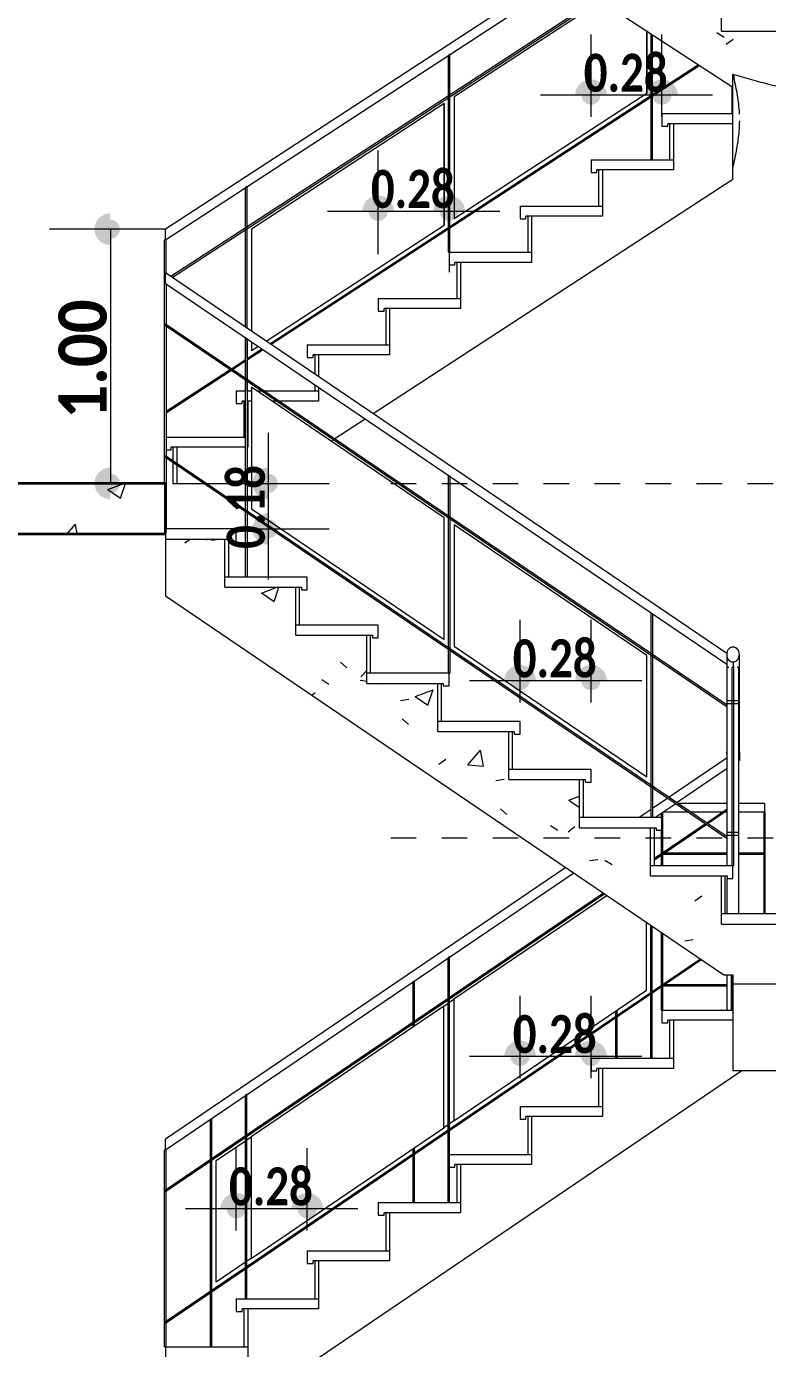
# Model space of a CAD drawing. Header units: metres. Extents: x -144 to 1000, y -717 to 29.
# Drawn here: x 346.05 to 348.96, y -651.8 to -646.61 of the extents above; entities that cross this region are included whole.
import ezdxf

# ---------------------------------------------------------------- set-up
doc = ezdxf.new("R2010")
doc.units = ezdxf.units.M
doc.linetypes.add('Punto 1 mm', pattern=[0.07499999999999998, 0, -0.07499999999999998])
doc.layers.get('0').update_dxf_attribs({"color": 1})
for name, color, linetype, lineweight in [('A-ANNO-DIMS', 1, 'Continuous', 9), ('A-FLOR', 2, 'Continuous', 9), ('A-FLOR-HRAL', 1, 'Continuous', 9), ('A-FLOR-LEVL', 51, 'Continuous', 9), ('A-FLOR-PATT', 8, 'Continuous', 50), ('S-STRS', 1, 'Continuous', 9)]:
    doc.layers.add(name, color=color, linetype=linetype, lineweight=lineweight)
doc.styles.add('Calibri_B', font='calibrib.ttf', dxfattribs={"height": 0.1650000000000001})
doc.styles.add('Calibri_B_2', font='calibrib.ttf', dxfattribs={"height": 0.135})

msp = doc.modelspace()

# ---------------------------------------------------------------- linework, layer by layer
at = {"linetype": 'ByBlock'}
for points in [[(348.2815409450466, -646.8844128262251, 0.09943199999999999, 0.09943199999999999, 0.9999999999999999), (348.2566830443809, -646.8844128262251, 0, 0, 0)], [(347.4463154826715, -647.340246976554, 0.09943199999999999, 0.09943199999999999, 0.9999999999999999), (347.4214575820058, -647.340246976554, 0, 0, 0)], [(346.3828095628685, -647.3980123442277, 0.09943199999999999, 0.09943199999999999, 0.9999999999999999), (346.3828095628685, -647.4228702448934, 0, 0, 0)], [(347.0025230875306, -648.5746750454607, 0.09943199999999999, 0.09943199999999999, 0.9999999999999999), (347.0025230875306, -648.5995329461264, 0, 0, 0)], [(348.0031324575882, -649.183243440352, 0.09943199999999999, 0.09943199999999999, 0.9999999999999999), (347.9782745569225, -649.183243440352, 0, 0, 0)], [(348.0031324575882, -650.6582914991275, 0.09943199999999999, 0.09943199999999999, 0.9999999999999999), (347.9782745569225, -650.6582914991275, 0, 0, 0)], [(346.8894985077548, -651.256371767279, 0.09943199999999999, 0.09943199999999999, 0.9999999999999999), (346.8646406070891, -651.256371767279, 0, 0, 0)]]:
    msp.add_lwpolyline(points, format="xyseb", dxfattribs=at)
at = {"linetype": 'ByBlock', "const_width": 0.09943160266323191}
for points in [[(348.5599494325049, -646.8844128262251, 1), (348.5350915318393, -646.8844128262251, 1)], [(347.7246277527645, -647.340246976554, 1), (347.6997698520988, -647.340246976554, 1)], [(346.3828095628685, -648.395698160665, 1), (346.3828095628685, -648.4205560613307, 1)], [(347.0025230875306, -648.395698160665, 1), (347.0025230875306, -648.4205560613307, 1)], [(348.2815409450466, -649.183243440352, 1), (348.2566830443809, -649.183243440352, 1)], [(348.2815409450466, -650.6582914991275, 1), (348.2566830443809, -650.6582914991275, 1)], [(347.1679069952204, -651.256371767279, 1), (347.1430490945547, -651.256371767279, 1)]]:
    msp.add_lwpolyline(points, format="xyb", dxfattribs=at)
at = {"layer": 'A-ANNO-DIMS'}
for p, q in [((348.2691119947101, -646.9692717332043), (348.2691119947101, -646.6457769798405)), ((348.5475204821685, -646.9692717332043), (348.5475204821685, -646.6457769798405)), ((348.7463836874938, -646.8844128262251), (348.0702487893848, -646.8844128262251)), ((347.4338865323423, -647.5086461459985), (347.4338865323423, -647.1016111301622)), ((347.712198802428, -647.1718478071023), (347.712198802428, -647.5788828229386)), ((347.9110620077533, -647.340246976554), (347.235023327017, -647.340246976554)), ((346.602503688953, -647.4104412945569), (346.1441737164766, -647.4104412945569)), ((346.3828095628685, -647.4104412945569), (346.3828095628685, -648.4081271109942)), ((347.0025230875306, -648.2092639056762), (347.0025230875306, -648.7859672011152)), ((346.602503688953, -648.4081271109942), (346.1441737164766, -648.4081271109942)), ((346.947970933046, -648.4081271109942), (347.2411589339224, -648.4081271109942)), ((346.947970933046, -648.5871039957899), (347.2411589339224, -648.5871039957899)), ((347.9907035072517, -649.2681023473313), (347.9907035072517, -648.9446075939675)), ((348.2691119947101, -649.2681023473313), (348.2691119947101, -648.9446075939675)), ((348.4679752000427, -649.183243440352), (347.7918403019337, -649.183243440352)), ((347.9907035072517, -650.7431504061067), (347.9907035072517, -650.4196556527356)), ((348.2691119947101, -650.7431504061067), (348.2691119947101, -650.4196556527356)), ((348.4679752000427, -650.6582914991275), (347.7918403019337, -650.6582914991275)), ((346.8770695574256, -651.3412306742582), (346.8770695574256, -651.0177359208872)), ((347.1554780448839, -651.3412306742582), (347.1554780448839, -651.0177359208872)), ((347.3543412502092, -651.256371767279), (346.6782063521002, -651.256371767279))]:
    msp.add_line(p, q, dxfattribs=at)
at = {"layer": 'A-FLOR', "lineweight": 35}
for p, q in [((346.5986610699745, -648.4081271109942), (342.7598671918802, -648.4081271109942)), ((346.5986610699745, -648.6069903163195), (346.5986610699745, -648.4081271109942)), ((342.7598671918802, -648.6069903163195), (346.5986610699745, -648.6069903163195))]:
    msp.add_line(p, q, dxfattribs=at)
at = {"layer": 'A-FLOR-HRAL'}
for p, q in [((348.1404300369156, -646.4055383071798), (346.5986610699745, -647.4104412945569)), ((346.5986610699745, -647.4519819351015), (348.1722968296579, -646.4263086274411)), ((348.2936607695717, -646.5054119097083), (346.6199217217925, -647.5963311104904)), ((346.6253369617168, -647.5999227871332), (348.2991236483265, -646.5089725360419)), ((348.3089160291545, -646.5153550699731), (347.7320851229576, -646.8913252141908)), ((348.4877653031997, -646.8760553609288), (348.4877653031997, -646.6319264718084)), ((348.487861520565, -646.6319891849168), (348.487861520565, -646.8759926478203)), ((348.5046686756521, -647.1378883869736), (348.5046686756521, -646.6429438484963)), ((348.5106345718139, -647.1378883869736), (348.5106345718139, -646.646832334384)), ((348.5107307891865, -646.8809731057743), (348.5107307891865, -646.6468950474925)), ((347.7151817505126, -646.7242497058221), (347.7092158543508, -646.7281381917098)), ((347.7092158543508, -647.5008764498023), (347.7092158543508, -646.7281381917098)), ((347.7151817505126, -647.5008764498023), (347.7151817505126, -646.7242497058221)), ((347.7152779678779, -646.8823935572334), (347.7152779678779, -646.7241869927136)), ((347.0087240023038, -647.859959672224), (348.6902975188184, -646.7639340766298)), ((348.6957603975732, -646.7674947029634), (347.0140768902108, -647.8635919890119)), ((348.8227535868116, -646.9564257121135), (348.8227535868116, -646.8502670495188)), ((347.7152779678779, -647.3994378910836), (347.7152779678779, -646.8895148099007)), ((347.7320851229576, -647.3685969069745), (348.4877653031997, -646.8760553609288)), ((347.7320851229576, -646.8913252141908), (347.7320851229576, -647.3685969069745)), ((348.5107307891865, -647.1378883869736), (348.5107307891865, -646.8880943584343)), ((347.6923124818911, -646.9172484534545), (346.9366323016563, -647.4097899995074)), ((347.6923124818911, -647.3945201462382), (347.6923124818911, -646.9172484534545)), ((347.6924086992638, -646.917185740346), (347.6924086992638, -647.3944574331297)), ((348.8227535868116, -646.9564257121135), (348.8259289696268, -646.9564257121135)), ((348.5046686756521, -647.1378883869736), (348.5106345718139, -647.1378883869736)), ((346.919728929204, -647.2427144911387), (346.9137630330422, -647.2466029770264)), ((346.9137630330422, -647.7955218716495), (346.9137630330422, -647.2466029770264)), ((346.919728929204, -647.799570158332), (346.919728929204, -647.2427144911387)), ((346.9198251465693, -647.4008583425573), (346.9198251465693, -647.2426517780302)), ((346.9198251465693, -647.7996354486938), (346.9198251465693, -647.4079795952173)), ((346.9366323016563, -647.4097899995074), (346.9366323016563, -647.8110403039288)), ((346.9937758955909, -647.8498163141019), (347.6923124818911, -647.3945201462382)), ((347.7152779678779, -647.5008137366938), (347.7152779678779, -647.4065591437509)), ((346.6016440180517, -647.450037692154), (346.5956781218899, -647.453926178049)), ((346.5956781218899, -648.4081271109942), (346.5956781218899, -647.453926178049)), ((346.6016440180517, -647.5837268257644), (346.6016440180517, -647.450037692154)), ((347.7092158543508, -647.5008764498023), (347.7151817505126, -647.5008764498023)), ((346.6016440180517, -647.625783719767), (346.5956781218899, -647.6217354330845)), ((348.8014687953744, -649.0764650675162), (346.5986610699745, -647.5817026824268)), ((346.5986610699745, -647.6237595764294), (348.8014687953744, -649.1185219615188)), ((346.6016440180517, -647.625783719767), (346.6016440180517, -648.5871039957899)), ((346.5986610699745, -647.7889177674776), (346.5986610699745, -647.7817080142238)), ((346.5986610699745, -647.7817080142238), (348.8039545854388, -649.2781571854255)), ((346.5986610699745, -647.7889177674776), (348.8039545854388, -649.2853669386866)), ((346.9197273351799, -647.8416259706762), (346.9137614390181, -647.8375776839937)), ((346.9137614390181, -648.7760240408504), (346.9137614390181, -647.8375776839937)), ((346.9197273351799, -647.8416259706762), (346.9197273351799, -648.7760240408504)), ((346.9197273351799, -647.9179664284718), (346.9771148440684, -647.8805620699975)), ((346.9824636544488, -647.8841970444671), (346.9197273351799, -647.9250876811391)), ((346.9198251465693, -647.9179026764075), (346.9198251465693, -647.8416923426964)), ((346.9366323016563, -647.8530971979242), (346.9366323016563, -647.8870616922911)), ((346.9366323016563, -647.8870616922911), (346.9621626598289, -647.8704213695498)), ((346.85838442404, -647.9579488616189), (346.9137614390181, -647.9218549143595)), ((346.9137614390181, -647.9289761670195), (346.863737311947, -647.9615811784213)), ((346.9198251465693, -647.9996407804836), (346.9198251465693, -647.9250239290675)), ((346.6016440180517, -648.125288590524), (346.8529650121907, -647.9614811568433)), ((346.858317900105, -647.9651134736384), (346.6016440180517, -648.1324098431985)), ((346.9198251465693, -648.045201761274), (346.9198251465693, -648.0068505337447)), ((346.9366307076323, -648.0309308745971), (346.9366307076323, -648.5082025673807)), ((347.6923108878743, -648.5437138540408), (346.9366307076323, -648.0309308745971)), ((346.5986610699745, -648.3059621013206), (346.5986610699745, -648.298752348074)), ((346.5986610699745, -648.298752348074), (348.8039545854388, -649.7952015192757)), ((346.5986610699745, -648.3059621013206), (348.8039545854388, -649.8024112725368)), ((347.7151801564885, -648.3813975279888), (347.7092142603267, -648.3773492413136)), ((347.7092142603267, -649.1537977589585), (347.7092142603267, -648.3773492413136)), ((347.7151801564885, -648.3813975279888), (347.7151801564885, -649.1537977589585)), ((346.9366307076323, -648.5082025673807), (347.6923108878743, -649.0209855468245)), ((347.6923108878743, -649.0209855468245), (347.6923108878743, -648.5437138540408)), ((347.7320835289408, -648.5707024319097), (347.7320835289408, -649.0479741246934)), ((348.4877637091756, -649.0834854113607), (347.7320835289408, -648.5707024319097)), ((348.5106329777898, -648.9211690853087), (348.5046670816353, -648.9171207986262)), ((348.5046670816353, -649.720624266153), (348.5046670816353, -648.9171207986262)), ((348.5106329777898, -648.9211690853087), (348.5106329777898, -649.720624266153)), ((347.7320835289408, -649.0479741246934), (348.4877637091756, -649.5607571041371)), ((348.8014687953744, -649.0800952508405), (348.8014687953744, -649.2764703993132)), ((348.8511845967057, -649.462084488249), (348.8511845967057, -649.0800952508405)), ((348.4877637091756, -649.5607571041371), (348.4877637091756, -649.0834854113607)), ((348.8039545854388, -649.9095443112135), (348.8039545854388, -649.131359276337)), ((348.8101923821212, -649.131359276337), (348.8039545854388, -649.131359276337)), ((348.828716294918, -649.131359276337), (348.8227503987634, -649.131359276337)), ((348.8227503987634, -649.9095443112135), (348.8227503987634, -649.131359276337)), ((348.82632669604, -649.1092739573985), (348.82632669604, -649.131359276337)), ((348.828716294918, -649.131359276337), (348.828716294918, -649.9095443112135)), ((348.8486988066413, -649.131359276337), (348.8424603524961, -649.131359276337)), ((348.8486988066413, -650.0984643562667), (348.8486988066413, -649.131359276337)), ((347.7092142603267, -649.1537977589585), (347.7151801564885, -649.1537977589585)), ((348.8014687953744, -649.2836801525743), (348.8014687953744, -649.462084488249)), ((348.8486988066413, -649.2624182221523), (348.8039545854388, -649.2624182221523)), ((348.8039545854388, -649.272422350118), (348.8486988066413, -649.272422350118)), ((348.8039545854388, -649.4858143222998), (348.575985071873, -649.6405079207877)), ((348.8486988066413, -649.4975090662017), (348.8511845967057, -649.4958222800822)), ((348.8039545854388, -649.5278712163024), (348.6069743621899, -649.661536367789)), ((348.5706726221085, -649.6441127974147), (348.5106329777898, -649.6848539846294)), ((348.5046670816353, -649.6889022713046), (348.4579188787009, -649.720624266153)), ((348.519897459342, -649.720624266153), (348.6016619124182, -649.665141244416)), ((348.5445375340912, -649.7039042154254), (348.5445375340912, -649.720624266153)), ((348.5505034302457, -649.8578043665373), (348.5505034302457, -649.6998559287429)), ((348.5528668854802, -649.6982521555517), (348.6504569393635, -649.6982521555517)), ((348.6097960648892, -649.6634510946212), (348.8039545854388, -649.6634510946212)), ((348.6610818388924, -649.6982521555517), (348.7856330043339, -649.6982521555517)), ((348.7233574216132, -649.7405105866899), (348.8039545854388, -649.6858196540895)), ((348.8039545854388, -649.6930294073507), (348.7286698713849, -649.7441154633095)), ((348.7962579038701, -649.6982521555517), (348.8039545854388, -649.6982521555517)), ((348.8486988066413, -649.6634510946212), (348.9496127476502, -649.6634510946212)), ((348.8486988066413, -649.6982521555517), (348.9525956957275, -649.6982521555517)), ((348.946629799573, -649.6982521555517), (348.946629799573, -650.0984643562667)), ((348.9496127476502, -649.6634510946212), (348.9496127476502, -649.6982521555517)), ((348.9525956957275, -650.0984643562667), (348.9525956957275, -649.6982521555517)), ((348.517691001374, -649.8800699432802), (348.7180449718487, -649.7441154633095)), ((348.7233574216132, -649.7477203399364), (348.517691001374, -649.887279696534)), ((348.5445375340912, -649.7703400674843), (348.5445375340912, -649.8613582624428)), ((348.8486988066413, -649.7794625560025), (348.8039545854388, -649.7794625560025)), ((348.8039545854388, -649.7894666839609), (348.8486988066413, -649.7894666839609)), ((348.8039545854388, -649.8598285098822), (348.5581453817047, -649.8598285098822)), ((348.9496127476502, -649.8598285098822), (348.8486988066413, -649.8598285098822)), ((348.9496127476502, -649.8598285098822), (348.9496127476502, -649.865794406044)), ((348.5445375340912, -649.8690624064736), (348.5445375340912, -649.9095443112135)), ((348.8039545854388, -649.865794406044), (348.5493535347321, -649.865794406044)), ((348.5505034302457, -649.9095443112135), (348.5505034302457, -649.8650141197984)), ((348.8259289696268, -649.9095443112135), (348.828716294918, -649.9095443112135)), ((348.9496127476502, -649.865794406044), (348.8486988066413, -649.865794406044)), ((348.1701718423699, -649.9158811836649), (346.5986610699745, -650.9822634935088)), ((346.5986610699745, -651.0243203875114), (348.2011611326941, -649.9369096306662)), ((348.8039545854388, -650.0984643562667), (348.8039545854388, -649.9592601125448)), ((346.5986610699745, -651.1822688253058), (348.3175441921173, -650.0158838495597)), ((348.3228566418891, -650.0194887261866), (346.5986610699745, -651.1894785785596)), ((348.332197270405, -650.0258270098318), (347.7309493817208, -650.4338166485802)), ((348.4866295619556, -650.3983053619129), (348.4866295619556, -650.1306203505271)), ((348.503532934408, -650.6652244914555), (348.503532934408, -650.1420904961167)), ((348.5094988305698, -650.6652244914555), (348.5094988305698, -650.1461387827992)), ((348.5445375340912, -650.1699150458996), (348.5445375340912, -650.37889698707)), ((348.5505034302457, -650.3748487003875), (348.5505034302457, -650.1739633325822)), ((346.5986610699745, -651.699313159156), (348.6985242275821, -650.2744060164885)), ((347.7140460092612, -650.2674520358457), (347.7080801131067, -650.271500322521)), ((347.7080801131067, -651.2319846266371), (347.7080801131067, -650.271500322521)), ((347.7140460092612, -651.2319846266371), (347.7140460092612, -650.2674520358457)), ((348.7038366773538, -650.2780108931154), (346.5986610699745, -651.7065229124025)), ((347.5701078279942, -650.3651243731408), (347.5701078279942, -650.5230728109352)), ((347.5760737241487, -650.5190245242527), (347.5760737241487, -650.3610760864583)), ((348.8039545854388, -650.3768728437324), (348.5581453817047, -650.3768728437324)), ((348.8039545854388, -650.476304446395), (348.8039545854388, -650.3371002026659)), ((348.8204821043162, -650.476304446395), (348.8204821043162, -650.3371002026659)), ((348.8233437479555, -650.476304446395), (348.8233437479555, -650.3371002026659)), ((347.7309493817208, -650.9110883413639), (348.4866295619556, -650.3983053619129)), ((348.5445375340912, -650.3861067403238), (348.5445375340912, -650.476304446395)), ((348.8039545854388, -650.3828387398869), (348.5493535347321, -650.3828387398869)), ((348.5505034302457, -650.476304446395), (348.5505034302457, -650.3820584536486)), ((347.6911767406543, -650.4608052264418), (346.9354965604123, -650.9735882058928)), ((347.6911767406543, -650.4608052264418), (347.7080801131067, -650.449335080845)), ((347.6911767406543, -650.9380769192255), (347.6911767406543, -650.4608052264418)), ((347.7140460092612, -650.4452867941698), (347.7309493817208, -650.4338166485802)), ((347.7309493817208, -650.4338166485802), (347.7309493817208, -650.9110883413639)), ((348.3655606492955, -650.4804592669359), (348.3655606492955, -650.5003455874655)), ((348.3715265454573, -650.496297300783), (348.3715265454573, -650.4764109802534)), ((348.5475204821685, -650.476304446395), (348.5445375340912, -650.476304446395)), ((348.8039545854388, -650.476304446395), (348.8259289696268, -650.476304446395)), ((347.5701078279942, -650.5302825641891), (347.5701078279942, -650.5429591314648)), ((347.5760737241487, -650.5389108447896), (347.5760737241487, -650.5262342775138)), ((348.3655606492955, -650.5075553407266), (348.3655606492955, -650.6652244914555)), ((348.3715265454573, -650.6652244914555), (348.3715265454573, -650.5035070540441)), ((348.503532934408, -650.6652244914555), (348.5094988305698, -650.6652244914555)), ((346.9185931879599, -650.8072235931584), (346.9126272917981, -650.8112718798336)), ((346.9126272917981, -651.6098247167581), (346.9126272917981, -650.8112718798336)), ((346.9185931879599, -651.6098247167581), (346.9185931879599, -650.8072235931584)), ((346.7746550066856, -650.9049064571416), (346.7746550066856, -651.0628443682479)), ((346.7806209028474, -651.0587960815653), (346.7806209028474, -650.9008476437782)), ((346.9354965604123, -651.4508598986765), (347.6911767406543, -650.9380769192255)), ((347.7080801131067, -650.926606773636), (347.6911767406543, -650.9380769192255)), ((347.7309493817208, -650.9110883413639), (347.7140460092612, -650.9225584869534)), ((346.7975242752925, -651.0672122565054), (346.9126272917981, -650.9891066381649)), ((346.9185931879599, -650.9850583514824), (346.9354965604123, -650.9735882058928)), ((346.9354965604123, -650.9735882058928), (346.9354965604123, -651.4508598986765)), ((346.6016440180517, -651.0222962441665), (346.5956781218899, -651.026344530849)), ((346.5956781218899, -651.7987447618113), (346.5956781218899, -651.026344530849)), ((346.6016440180517, -651.7987447618113), (346.6016440180517, -651.0222962441665)), ((347.5701078279942, -651.0202308242485), (347.5701078279942, -651.0401171447854)), ((347.5701078279942, -651.047326898032), (347.5701078279942, -651.2319846266371)), ((347.5760737241487, -651.0360688581029), (347.5760737241487, -651.016182537566)), ((347.5760737241487, -651.2319846266371), (347.5760737241487, -651.0432786113568)), ((346.7746550066856, -651.0700541215017), (346.7746550066856, -651.5798887020908)), ((346.7806209028474, -651.5758404154155), (346.7806209028474, -651.0660058348192)), ((346.7975242752925, -651.5444839492891), (346.7975242752925, -651.0672122565054)), ((346.5986610699745, -651.1894785785596), (346.5986610699745, -651.1822688253058)), ((347.7080801131067, -651.2319846266371), (347.7140460092612, -651.2319846266371)), ((346.9126272917981, -651.4663783309486), (346.7975242752925, -651.5444839492891)), ((346.9354965604123, -651.4508598986765), (346.9185931879599, -651.4623300442661)), ((346.7746550066856, -651.5870984553519), (346.7746550066856, -651.7987447618113)), ((346.7806209028474, -651.7987447618113), (346.7806209028474, -651.5830501686694)), ((346.9126272917981, -651.6098247167581), (346.9185931879599, -651.6098247167581)), ((346.5986610699745, -651.7065229124025), (346.5986610699745, -651.699313159156)), ((346.5956781218899, -651.7987447618113), (346.6016440180517, -651.7987447618113))]:
    msp.add_line(p, q, dxfattribs=at)
for points, knots in [([(346.5986610699745, -647.4519819351015), (346.5986610699745, -647.4519775829583), (346.5986610699745, -647.4516338425208), (346.5986610699745, -647.4500822555972), (346.5986610699745, -647.4475872957162), (346.5986610699745, -647.4431663577386), (346.5986610699745, -647.4359917672452), (346.5986610699745, -647.4272289502885), (346.5986610699745, -647.4199516107954), (346.5986610699745, -647.4146630935327), (346.5986610699745, -647.4112323623383), (346.5986610699745, -647.4104478227716), (346.5986610699745, -647.4104412945569)], [0, 0, 0, 0, 0.07142857142857142, 0.1428571428571428, 0.2142857142857143, 0.2857142857142857, 0.4285714285714285, 0.5714285714285714, 0.6785714285714286, 0.7857142857142857, 0.8928571428571428, 1, 1, 1, 1]), ([(346.5986610699745, -647.6237595764294), (346.5986610699745, -647.623755170204), (346.5986610699745, -647.6234071578626), (346.5986610699745, -647.6218362883271), (346.5986610699745, -647.6193103219091), (346.5986610699745, -647.6148344419605), (346.5986610699745, -647.6075706879972), (346.5986610699745, -647.5986989696437), (346.5986610699745, -647.5913311897573), (346.5986610699745, -647.5859769485294), (346.5986610699745, -647.5825035813293), (346.5986610699745, -647.5817092917684), (346.5986610699745, -647.5817026824268)], [0, 0, 0, 0, 0.07142857142857142, 0.1428571428571428, 0.2142857142857143, 0.2857142857142857, 0.4285714285714285, 0.5714285714285714, 0.6785714285714286, 0.7857142857142857, 0.8928571428571428, 1, 1, 1, 1]), ([(348.82632669604, -649.0509165442825), (348.8244366670021, -649.0509226582915), (348.8207629468213, -649.0514055540741), (348.8154464422166, -649.0535852655564), (348.8106988272245, -649.0570902514417), (348.8054024439168, -649.0633009098863), (348.8012639692513, -649.0733799268171), (348.8012660078582, -649.0856903258434), (348.8048809183799, -649.0959132826144), (348.8105297612617, -649.1033442878004), (348.8167285664074, -649.1073557643292), (348.8221340415964, -649.1089955136238), (348.8249091742598, -649.1092693718936), (348.82632669604, -649.1092739573985)], [0, 0, 0, 0, 0.07142857142857142, 0.1428571428571428, 0.2142857142857143, 0.2857142857142857, 0.4285714285714285, 0.5714285714285714, 0.6785714285714286, 0.7857142857142857, 0.8928571428571428, 0.9464285714285714, 1, 1, 1, 1]), ([(348.8014687953744, -649.0764650675162), (348.8014687953744, -649.0764694737488), (348.8014687953744, -649.076817486083), (348.8014687953744, -649.0781882172275), (348.8014687953744, -649.0794519412273), (348.8014687953744, -649.0799903930063)], [0, 0, 0, 0, 0.07142857142857142, 0.1428571428571428, 0.1869844030187142, 0.1869844030187142, 0.1869844030187142, 0.1869844030187142]), ([(348.82632669604, -649.1092739573985), (348.8282167250707, -649.1092678433895), (348.8318904452515, -649.1087849475996), (348.8372069498635, -649.1066052361173), (348.8419545648483, -649.103100250232), (348.847250948156, -649.0968895917874), (348.8513894228288, -649.0868105748493), (348.8513873842146, -649.074500175823), (348.8477724737002, -649.0642772190592), (348.8421236308111, -649.0568462138806), (348.8359248256654, -649.0528347373445), (348.8305193504764, -649.0511949880572), (348.827744217813, -649.0509211297874), (348.82632669604, -649.0509165442825)], [0, 0, 0, 0, 0.07142857142857142, 0.1428571428571428, 0.2142857142857143, 0.2857142857142857, 0.4285714285714285, 0.5714285714285714, 0.6785714285714286, 0.7857142857142857, 0.8928571428571428, 0.9464285714285714, 1, 1, 1, 1]), ([(348.8014687953744, -649.0856959670753), (348.8014687953744, -649.0878515612101), (348.8014687953744, -649.0932112469716), (348.8014687953744, -649.1015256743092), (348.8014687953744, -649.1088934541956), (348.8014687953744, -649.1142476954162), (348.8014687953744, -649.1177210626163), (348.8014687953744, -649.1185153521772), (348.8014687953744, -649.1185219615188)], [0.3103922290449531, 0.3103922290449531, 0.3103922290449531, 0.3103922290449531, 0.4285714285714285, 0.5714285714285714, 0.6785714285714286, 0.7857142857142857, 0.8928571428571428, 1, 1, 1, 1]), ([(348.8511845967057, -649.4620579760056), (348.8511845967057, -649.4644363890882), (348.8511845967057, -649.4701167781284), (348.8511845967057, -649.4788259928653), (348.8511845967057, -649.4861937727517), (348.8511845967057, -649.4915480139796), (348.8511845967057, -649.4950213811796), (348.8511845967057, -649.4958156707405), (348.8511845967057, -649.4958222800822)], [0.2929102659341693, 0.2929102659341693, 0.2929102659341693, 0.2929102659341693, 0.4285714285714285, 0.5714285714285714, 0.6785714285714286, 0.7857142857142857, 0.8928571428571428, 1, 1, 1, 1]), ([(346.5986610699745, -651.0243203875114), (346.5986610699745, -651.024315981286), (346.5986610699745, -651.0239679689446), (346.5986610699745, -651.0223970994091), (346.5986610699745, -651.019871132991), (346.5986610699745, -651.0153952530425), (346.5986610699745, -651.0081314990791), (346.5986610699745, -650.9992597807257), (346.5986610699745, -650.9918920008392), (346.5986610699745, -650.9865377596113), (346.5986610699745, -650.9830643924113), (346.5986610699745, -650.9822701028504), (346.5986610699745, -650.9822634935088)], [0, 0, 0, 0, 0.07142857142857142, 0.1428571428571428, 0.2142857142857143, 0.2857142857142857, 0.4285714285714285, 0.5714285714285714, 0.6785714285714286, 0.7857142857142857, 0.8928571428571428, 1, 1, 1, 1])]:
    msp.add_open_spline(points, degree=3, knots=knots, dxfattribs=at)
for points in [[(348.8039332957321, -649.474742226256), (348.8031263755163, -649.4727758062843), (348.8018850184433, -649.4686329740259), (348.8014717269596, -649.4642676907795), (348.8014718196262, -649.4620849089304)], [(348.8511815724466, -649.4620840675677), (348.8511814797873, -649.4642668494168), (348.8507678176518, -649.4686326935669), (348.8495283138525, -649.472777208565), (348.848721449305, -649.4747436315563)]]:
    msp.add_open_spline(points, degree=3, dxfattribs=at)
at = {"layer": 'A-FLOR-LEVL', "color": 251, "linetype": 'Punto 1 mm', "true_color": 0x6c6c6c}
for p, q in [((347.483259976512, -648.4081271109942), (354.0183689237581, -648.4081271109942)), ((347.483259976512, -649.8001695482787), (354.0183689237581, -649.8001695482787))]:
    msp.add_line(p, q, dxfattribs=at)
at = {"layer": 'A-FLOR-PATT', "color": 8, "lineweight": 5, "true_color": 0x828282}
for p, q in [((346.3729572469072, -648.4320557095532), (346.4352933773459, -648.4081271109942)), ((346.3729934050841, -648.4318336898475), (346.4232442781192, -648.465728331689)), ((346.4225539617889, -648.4656786776366), (346.4418651912836, -648.4081271109942)), ((346.2131862770746, -648.6069903163195), (346.2454644993757, -648.5685226289322)), ((346.2525332374041, -648.6069903163195), (346.2455453463751, -648.569106245345))]:
    msp.add_line(p, q, dxfattribs=at)
at = {"layer": 'S-STRS'}
for p, q in [((346.5986610699745, -645.4006353197954), (348.8259289696268, -646.852336718676)), ((348.7811847484315, -646.6332730034599), (348.7811847484315, -646.4518103285998)), ((348.7811847484315, -646.6332730034599), (350.0191082015788, -646.6332730034599)), ((348.8259289696268, -647.2152620683962), (348.8259289696268, -646.8017795128369)), ((348.8309678023486, -646.81473567832), (348.8259289696268, -646.81473567832)), ((348.5475204821685, -646.9564257121135), (348.8227535868116, -646.9564257121135)), ((348.5475204821685, -646.9564257121135), (348.5475204821685, -647.0061415134448)), ((348.5475204821685, -647.0061415134448), (348.5703897507826, -647.0061415134448)), ((348.8261012473865, -646.99619835318), (348.5703897507826, -646.99619835318)), ((348.5703897507826, -647.0061415134448), (348.5703897507826, -646.99619835318)), ((348.5773499629629, -646.99619835318), (348.5773499629629, -647.1378883869736)), ((348.5922647033638, -646.99619835318), (348.5922647033638, -647.1776610280401)), ((348.2691119947101, -647.1378883869736), (348.5046686756521, -647.1378883869736)), ((348.2691119947101, -647.1378883869736), (348.2691119947101, -647.1876041883049)), ((348.5106345718139, -647.1378883869736), (348.5922647033638, -647.1378883869736)), ((348.2691119947101, -647.1876041883049), (348.2919812633243, -647.1876041883049)), ((348.5922647033638, -647.1776610280401), (348.2919812633243, -647.1776610280401)), ((348.2919812633243, -647.1876041883049), (348.2919812633243, -647.1776610280401)), ((348.2989414755118, -647.1776610280401), (348.2989414755118, -647.3193510618337)), ((348.3138562159127, -647.1776610280401), (348.3138562159127, -647.3591237029002)), ((348.8259289696268, -647.2152620683962), (347.4144275659689, -648.1352585189932)), ((347.9907035072517, -647.3193510618337), (348.3138562159127, -647.3193510618337)), ((347.9907035072517, -647.3193510618337), (347.9907035072517, -647.369066863165)), ((347.9907035072517, -647.369066863165), (348.0135727758732, -647.369066863165)), ((348.3138562159127, -647.3591237029002), (348.0135727758732, -647.3591237029002)), ((348.0135727758732, -647.369066863165), (348.0135727758732, -647.3591237029002)), ((348.0205329880534, -647.3591237029002), (348.0205329880534, -647.5008137366938)), ((348.0354477284543, -647.3591237029002), (348.0354477284543, -647.5405863777603)), ((347.7122950198006, -647.5008764498023), (347.7122950198006, -647.5505295380251)), ((347.7151817505126, -647.5008137366938), (348.0354477284543, -647.5008137366938)), ((347.7122950198006, -647.5505295380251), (347.7351642884075, -647.5505295380251)), ((348.0354477284543, -647.5405863777603), (347.7351642884075, -647.5405863777603)), ((347.7351642884075, -647.5505295380251), (347.7351642884075, -647.5405863777603)), ((347.7421245005951, -647.5405863777603), (347.7421245005951, -647.6822764115539)), ((347.7570392409959, -647.5405863777603), (347.7570392409959, -647.7220490526204)), ((347.4338865323423, -647.6822764115539), (347.7570392409959, -647.6822764115539)), ((347.4338865323423, -647.6822764115539), (347.4338865323423, -647.7319922128852)), ((347.4338865323423, -647.7319922128852), (347.4567558009564, -647.7319922128852)), ((347.7570392409959, -647.7220490526204), (347.4567558009564, -647.7220490526204)), ((347.4567558009564, -647.7319922128852), (347.4567558009564, -647.7220490526204)), ((347.4637160131367, -647.7220490526204), (347.4637160131367, -647.863739086414)), ((347.4786307535448, -647.7220490526204), (347.4786307535448, -647.9035117274805)), ((347.1554780448839, -647.863739086414), (347.4786307535448, -647.863739086414)), ((347.1554780448839, -647.863739086414), (347.1554780448839, -647.9134548877453)), ((347.1554780448839, -647.9134548877453), (347.1783473134981, -647.9134548877453)), ((347.4786307535448, -647.9035117274805), (347.1783473134981, -647.9035117274805)), ((347.1783473134981, -647.9134548877453), (347.1783473134981, -647.9035117274805)), ((347.1853075256856, -647.9035117274805), (347.1853075256856, -647.9797842059459)), ((347.2002222660792, -647.9035117274805), (347.2002222660792, -647.9899049226485)), ((347.1853075256856, -648.0217636974019), (347.1853075256856, -648.045201761274)), ((347.2002222660792, -648.0319618166438), (347.2002222660792, -648.0849744023405)), ((346.8770695574256, -648.045201761274), (346.9137614390181, -648.045201761274)), ((346.8770695574256, -648.045201761274), (346.8770695574256, -648.0949175626054)), ((346.8770695574256, -648.0949175626054), (346.8999388260397, -648.0949175626054)), ((346.9137614390181, -648.0849744023405), (346.8999388260397, -648.0849744023405)), ((346.8999388260397, -648.0949175626054), (346.8999388260397, -648.0849744023405)), ((346.9068990382273, -648.0849744023405), (346.9068990382273, -648.2266644361341)), ((346.9366307076323, -648.0849744023405), (346.9197273351799, -648.0849744023405)), ((346.919728929204, -648.045201761274), (346.9366307076323, -648.045201761274)), ((346.9218137786281, -648.0849744023405), (346.9218137786281, -648.2664370772006)), ((346.9576614880041, -648.045201761274), (346.9763427450432, -648.045201761274)), ((346.9869676445794, -648.045201761274), (347.2002222660792, -648.045201761274)), ((347.0349550581939, -648.0849744023405), (347.0162738011547, -648.0849744023405)), ((347.2002222660792, -648.0849744023405), (347.0455799577301, -648.0849744023405)), ((347.3829850930176, -648.155752273681), (347.2640879877051, -648.2332477083953)), ((346.6016440180517, -648.2266644361341), (346.9137614390181, -648.2266644361341)), ((346.9197273351799, -648.2266644361341), (346.9218137786281, -648.2266644361341)), ((347.2586685758631, -648.2367800036197), (347.2491398809996, -648.2429906708101)), ((346.6016440180517, -648.2763802374727), (346.6215303385814, -648.2763802374727)), ((346.9137614390181, -648.2664370772006), (346.6215303385814, -648.2664370772006)), ((346.6215303385814, -648.2763802374727), (346.6215303385814, -648.2664370772006)), ((346.6284905507689, -648.2664370772006), (346.6284905507689, -648.3189937814648)), ((346.6434052911698, -648.2664370772006), (346.6434052911698, -648.3291144981674)), ((346.9218137786281, -648.2664370772006), (346.9197273351799, -648.2664370772006)), ((346.6284905507689, -648.3262035347259), (346.6284905507689, -648.4081271109942)), ((346.6434052911698, -648.3363242514213), (346.6434052911698, -648.4081271109942)), ((346.6284905507689, -648.4081271109942), (346.7492200315953, -648.4081271109942)), ((346.7598449311315, -648.4081271109942), (346.9137614390181, -648.4081271109942)), ((346.9197273351799, -648.4081271109942), (346.9366307076323, -648.4081271109942)), ((346.5986610699745, -648.5871039957899), (346.5986610699745, -648.849498873821)), ((346.8770695574256, -648.5871039957899), (346.5986610699745, -648.5871039957899)), ((346.8770695574256, -648.6368197971285), (346.8770695574256, -648.5871039957899)), ((346.5986610699745, -648.6268766368564), (346.8542002888187, -648.6268766368564)), ((346.8323253362303, -648.8157966819169), (346.8323253362303, -648.6268766368564)), ((346.8472400766311, -648.7760240408504), (346.8472400766311, -648.6268766368564)), ((346.8542002888187, -648.6268766368564), (346.8542002888187, -648.6368197971285)), ((346.8542002888187, -648.6368197971285), (346.8770695574256, -648.6368197971285)), ((347.1554780448839, -648.7760240408504), (346.8323253362303, -648.7760240408504)), ((346.8323253362303, -648.8157966819169), (347.1326087762698, -648.8157966819169)), ((347.1107338236814, -649.0047167269774), (347.1107338236814, -648.8157966819169)), ((347.1256485640822, -648.9649440859109), (347.1256485640822, -648.8157966819169)), ((347.1326087762698, -648.8157966819169), (347.1326087762698, -648.8257398421817)), ((347.1554780448839, -648.8257398421817), (347.1554780448839, -648.7760240408504)), ((346.5986610699745, -648.849498873821), (348.7909156598523, -650.3371002026659)), ((347.1326087762698, -648.8257398421817), (347.1554780448839, -648.8257398421817)), ((347.4338865323423, -648.9649440859109), (347.1107338236814, -648.9649440859109)), ((347.4338865323423, -649.0146598872423), (347.4338865323423, -648.9649440859109)), ((347.1107338236814, -649.0047167269774), (347.4110172637281, -649.0047167269774)), ((347.389142311147, -649.193636772038), (347.389142311147, -649.0047167269774)), ((347.4040570515406, -649.1538641309714), (347.4040570515406, -649.0047167269774)), ((347.4110172637281, -649.0047167269774), (347.4110172637281, -649.0146598872423)), ((347.4110172637281, -649.0146598872423), (347.4338865323423, -649.0146598872423)), ((347.7122950198006, -649.1538641309714), (347.389142311147, -649.1538641309714)), ((347.7122950198006, -649.2035799323028), (347.7122950198006, -649.1538641309714)), ((347.389142311147, -649.193636772038), (347.6894257511865, -649.193636772038)), ((347.6675507985981, -649.3825568170985), (347.6675507985981, -649.193636772038)), ((347.6824655389989, -649.342784176032), (347.6824655389989, -649.193636772038)), ((347.6894257511865, -649.193636772038), (347.6894257511865, -649.2035799323028)), ((347.6894257511865, -649.2035799323028), (347.7122950198006, -649.2035799323028)), ((347.9907035072517, -649.342784176032), (347.6675507985981, -649.342784176032)), ((347.6675507985981, -649.3825568170985), (347.9678342386449, -649.3825568170985)), ((347.9459592860564, -649.571476862159), (347.9459592860564, -649.3825568170985)), ((347.9608740264573, -649.5317042210925), (347.9608740264573, -649.3825568170985)), ((347.9678342386449, -649.3825568170985), (347.9678342386449, -649.3924999773633)), ((347.9678342386449, -649.3924999773633), (347.9907035072517, -649.3924999773633)), ((347.9907035072517, -649.3924999773633), (347.9907035072517, -649.342784176032)), ((348.2691119947101, -649.5317042210925), (347.9459592860564, -649.5317042210925)), ((348.2691119947101, -649.5814200224238), (348.2691119947101, -649.5317042210925)), ((347.9459592860564, -649.571476862159), (348.2462427261032, -649.571476862159)), ((348.2243677735148, -649.7603969072122), (348.2243677735148, -649.571476862159)), ((348.2392825139084, -649.720624266153), (348.2392825139084, -649.571476862159)), ((348.2462427261032, -649.571476862159), (348.2462427261032, -649.5814200224238)), ((348.2462427261032, -649.5814200224238), (348.2691119947101, -649.5814200224238)), ((348.5475204821685, -649.720624266153), (348.2243677735148, -649.720624266153)), ((348.5475204821685, -649.7703400674843), (348.5475204821685, -649.720624266153)), ((348.2243677735148, -649.7603969072122), (348.5246512135543, -649.7603969072122)), ((348.5027762609732, -649.94931695228), (348.5027762609732, -649.7603969072122)), ((348.517691001374, -649.9095443112135), (348.517691001374, -649.7603969072122)), ((348.5246512135543, -649.7603969072122), (348.5246512135543, -649.7703400674843)), ((348.5246512135543, -649.7703400674843), (348.5475204821685, -649.7703400674843)), ((348.8259289696268, -649.9095443112135), (348.5027762609732, -649.9095443112135)), ((348.8259289696268, -649.9592601125448), (348.8259289696268, -649.9095443112135)), ((348.5027762609732, -649.94931695228), (348.8030597010127, -649.94931695228)), ((348.7811847484243, -650.1382369973333), (348.7811847484243, -649.94931695228)), ((348.7960994888251, -650.0984643562667), (348.7960994888251, -649.94931695228)), ((348.8030597010127, -649.94931695228), (348.8030597010127, -649.9592601125448)), ((348.8030597010127, -649.9592601125448), (348.8259289696268, -649.9592601125448)), ((350.0191082015788, -650.0984643562667), (348.7811847484243, -650.0984643562667)), ((348.7811847484243, -650.1382369973333), (350.0191082015788, -650.1382369973333)), ((348.7909156598523, -650.3371002026659), (348.8259289696268, -650.3371002026659)), ((348.8259289696268, -650.3371002026659), (348.8259289696268, -650.7149402927869)), ((348.8259289696268, -650.3732047489145), (350.0191082015788, -650.3732047489145)), ((348.5475204821685, -650.476304446395), (348.8039545854388, -650.476304446395)), ((348.5475204821685, -650.476304446395), (348.5475204821685, -650.5260202477191)), ((348.5475204821685, -650.5260202477191), (348.5703897507826, -650.5260202477191)), ((348.8259289696268, -650.5160770874616), (348.5703897507826, -650.5160770874616)), ((348.5703897507826, -650.5260202477191), (348.5703897507826, -650.5160770874616)), ((348.5773499629629, -650.5160770874616), (348.5773499629629, -650.6652244914555)), ((348.5922647033638, -650.5160770874616), (348.5922647033638, -650.7049971325148)), ((348.2691119947101, -650.6652244914555), (348.503532934408, -650.6652244914555)), ((348.2691119947101, -650.6652244914555), (348.2691119947101, -650.7149402927869)), ((348.5094988305698, -650.6652244914555), (348.5922647033638, -650.6652244914555)), ((348.8609422794013, -650.7149402927869), (346.9853482586384, -651.9876648068719)), ((348.2691119947101, -650.7149402927869), (348.2919812633243, -650.7149402927869)), ((348.5922647033638, -650.7049971325148), (348.2919812633243, -650.7049971325148)), ((348.2919812633243, -650.7149402927869), (348.2919812633243, -650.7049971325148)), ((348.2989414755118, -650.7049971325148), (348.2989414755118, -650.8541445365161)), ((348.3138562159127, -650.7049971325148), (348.3138562159127, -650.8939171775826)), ((350.0187104751728, -650.7149402927869), (348.8259289696268, -650.7149402927869)), ((347.9907035072517, -650.8541445365161), (348.3138562159127, -650.8541445365161)), ((347.9907035072517, -650.8541445365161), (347.9907035072517, -650.9038603378401)), ((348.3138562159127, -650.8939171775826), (348.0135727758732, -650.8939171775826)), ((348.0135727758732, -650.9038603378401), (348.0135727758732, -650.8939171775826)), ((348.0205329880534, -650.8939171775826), (348.0205329880534, -651.0430645815693)), ((348.0354477284543, -650.8939171775826), (348.0354477284543, -651.0828372226358)), ((347.9907035072517, -650.9038603378401), (348.0135727758732, -650.9038603378401)), ((347.7140460092612, -651.0430645815693), (348.0354477284543, -651.0430645815693)), ((347.7140460092612, -651.0927803829079), (347.7351642884075, -651.0927803829079)), ((348.0354477284543, -651.0828372226358), (347.7351642884075, -651.0828372226358)), ((347.7351642884075, -651.0927803829079), (347.7351642884075, -651.0828372226358)), ((347.7421245005951, -651.0828372226358), (347.7421245005951, -651.2319846266371)), ((347.7570392409959, -651.0828372226358), (347.7570392409959, -651.2717572677036)), ((347.4338865323423, -651.2319846266371), (347.7080801131067, -651.2319846266371)), ((347.4338865323423, -651.2319846266371), (347.4338865323423, -651.2817004279684)), ((347.7140460092612, -651.2319846266371), (347.7570392409959, -651.2319846266371)), ((347.4338865323423, -651.2817004279684), (347.4567558009564, -651.2817004279684)), ((347.7570392409959, -651.2717572677036), (347.4567558009564, -651.2717572677036)), ((347.4567558009564, -651.2817004279684), (347.4567558009564, -651.2717572677036)), ((347.4637160131367, -651.2717572677036), (347.4637160131367, -651.4209046716903)), ((347.4786307535448, -651.2717572677036), (347.4786307535448, -651.4606773127568)), ((347.1554780448839, -651.4209046716903), (347.4786307535448, -651.4209046716903)), ((347.1554780448839, -651.4209046716903), (347.1554780448839, -651.4706204730217)), ((347.4786307535448, -651.4606773127568), (347.1783473134981, -651.4606773127568)), ((347.1783473134981, -651.4706204730217), (347.1783473134981, -651.4606773127568)), ((347.1853075256856, -651.4606773127568), (347.1853075256856, -651.6098247167581)), ((347.2002222660792, -651.4606773127568), (347.2002222660792, -651.6495973578174)), ((347.1554780448839, -651.4706204730217), (347.1783473134981, -651.4706204730217)), ((346.8770695574256, -651.6098247167581), (346.9126272917981, -651.6098247167581)), ((346.8770695574256, -651.6098247167581), (346.8770695574256, -651.6595405180894)), ((346.9185931879599, -651.6098247167581), (347.2002222660792, -651.6098247167581)), ((346.8770695574256, -651.6595405180894), (346.8999388260397, -651.6595405180894)), ((347.2002222660792, -651.6495973578174), (346.8999388260397, -651.6495973578174)), ((346.8999388260397, -651.6595405180894), (346.8999388260397, -651.6495973578174)), ((346.9068990382273, -651.6495973578174), (346.9068990382273, -651.7987447618113)), ((346.9218137786281, -651.6495973578174), (346.9218137786281, -651.8385174028779)), ((346.5986610699745, -651.7987447618113), (346.5986610699745, -651.8484605631427)), ((346.6016440180517, -651.7987447618113), (346.9218137786281, -651.7987447618113))]:
    msp.add_line(p, q, dxfattribs=at)
at = {"layer": 'S-STRS', "color": 8, "true_color": 0x828282}
for p, q in [((348.7634175470573, -646.6386447813536), (348.7915357256404, -646.6565580367139)), ((348.7999826771827, -646.6844691661652), (348.826432614527, -646.664173415408)), ((346.674637168913, -648.6421793726738), (346.6945800825104, -648.6268766368564)), ((346.7581853839054, -648.6268766368564), (346.7628209592638, -648.6311243590724)), ((346.7795940986668, -648.6308801564417), (346.8100038489918, -648.6268766368564)), ((346.9759666660591, -648.8387959675572), (347.0358818535803, -648.8157966819169)), ((347.025561813183, -648.8724163367558), (347.0445603428868, -648.8157966819169)), ((346.9760038815127, -648.8385693919452), (347.0262547545478, -648.8724640337866)), ((347.2856803663797, -649.1102367334431), (347.3102607624876, -649.1327605166705)), ((347.2121336581747, -649.1788226957622), (347.2402518367505, -649.1967359511225)), ((347.3629484543033, -649.1810140292334), (347.389142311147, -649.1850765428505)), ((347.3653583170142, -649.1681338314054), (347.389142311147, -649.1433459716761)), ((347.1738084788137, -649.2397774726749), (347.1867859372048, -649.2298195186202)), ((347.4443360752537, -649.193636772038), (347.4527945454154, -649.1949486311612)), ((347.4517464179132, -649.1942767924163), (347.4516719574801, -649.193636772038)), ((347.578976085211, -649.2455362255685), (347.6497105625074, -649.2183838036915)), ((347.6285696645771, -649.2791539958678), (347.6490537316038, -649.218107124191)), ((347.521282046893, -649.2601541211668), (347.5543362399383, -649.2558024540965)), ((347.5790143579341, -649.2453050940428), (347.6292652309764, -649.2791997358843)), ((347.5277455854937, -649.3320486398559), (347.5523259816089, -649.3545724230905)), ((347.672511153605, -649.5108599298007), (347.6989610909493, -649.4905641790435)), ((347.7861248719544, -649.5132478408311), (347.8348268844327, -649.455207042495)), ((347.8465755527993, -649.5191074822694), (347.8348952108333, -649.4557838124863)), ((347.7860490720393, -649.5130510952556), (347.8464319243337, -649.5183339102994)), ((347.8951623143128, -649.5743913679369), (347.928216507358, -649.5700397008593)), ((348.181985504363, -649.6522764835652), (348.2243677735148, -649.6360074547163)), ((348.1820248343627, -649.6520407961332), (348.2243677735148, -649.6806014692236)), ((347.9135617701374, -649.6855840372853), (347.9381421662454, -649.7081078205126)), ((348.110674248155, -649.7512561837691), (348.1387924267381, -649.7691694391294)), ((348.1791486228883, -649.7758538049645), (348.2055985602326, -649.7555580542146)), ((348.2629699951265, -649.8894280858992), (348.2960241881717, -649.8850764188217)), ((348.3236780465065, -649.8869545691311), (348.3517962250824, -649.9048678244988)), ((348.6771324741401, -650.0474878348002), (348.7035824114844, -650.027192084043)), ((348.6371460053977, -650.2036263973757), (348.6702001984429, -650.1992747303054))]:
    msp.add_line(p, q, dxfattribs=at)
at = {"layer": 'S-STRS'}
msp.add_arc((351.7134080680605, -645.686256702186), 3.095468734293637, 201.1730561819617, 201.3804053782564, dxfattribs=at)
for points, knots in [([(348.8259289696268, -646.8017795128369), (348.8500300959474, -646.8088860033429), (348.8983512000611, -646.8226541292868), (348.958954166066, -646.8391536136521), (349.0077294674754, -646.8512041609981), (349.0566665345229, -646.8625558757019), (349.1428051240052, -646.8802151864336), (349.2669873604516, -646.8994414692395), (349.4169269973042, -646.9153606091829), (349.5672691868438, -646.9266569693034), (349.7177982966657, -646.9349370199604), (349.8684193955903, -646.9412001348217), (349.9688643798561, -646.9444715433171), (350.0191082015788, -646.9459252446438)], [0, 0, 0, 0, 0.0625, 0.125, 0.15625, 0.1875, 0.25, 0.375, 0.5, 0.625, 0.75, 0.875, 1, 1, 1, 1]), ([(348.8287555232216, -646.81473567832), (348.8338241742074, -646.8380669882433), (348.8435911987087, -646.8847295890416), (348.849347551002, -646.9328505989004), (348.850568634303, -646.9576403472499), (348.850634450491, -646.9590988235257)], [-1, -1, -1, -1, -0.8, -0.6, -0.5874976704787264, -0.5874976704787264, -0.5874976704787264, -0.5874976704787264]), ([(348.851171215543, -646.9853646772942), (348.8511168066523, -646.9984821905862), (348.8496289876982, -647.0349309800993), (348.8412172667793, -647.0947110366367), (348.8310296621546, -647.1413735870854), (348.8259289696268, -647.1647048625571)], [-0.512445749085263, -0.512445749085263, -0.512445749085263, -0.512445749085263, -0.4, -0.2, 0, 0, 0, 0])]:
    msp.add_open_spline(points, degree=3, knots=knots, dxfattribs=at)

# ---------------------------------------------------------------- texts
at = {"layer": 'A-ANNO-DIMS', "style": 'Calibri_B_2', "width": 0.8}
for p in [(348.240536881827, -646.8708557096368), (347.4052633107692, -647.3266898599584), (347.9621283943686, -649.1696863237564), (347.9621283943686, -650.6447343825319), (346.8484944445424, -651.2428146506834)]:
    msp.add_text('0.28', height=0.1491474039948478, dxfattribs=at).set_placement(p)
at = {"layer": 'A-ANNO-DIMS'}
for s, height, style, width, p in [('1.00', 0.1889200450601406, 'Calibri_B', 0.9, (346.3682887245866, -648.154713139779)), ('0.18', 0.1491474039948478, 'Calibri_B_2', 0.8, (346.9889659709349, -648.6653949100116))]:
    msp.add_text(s, height=height, rotation=90, dxfattribs=dict(at, style=style, width=width)).set_placement(p)

doc.saveas('drawing.dxf')
